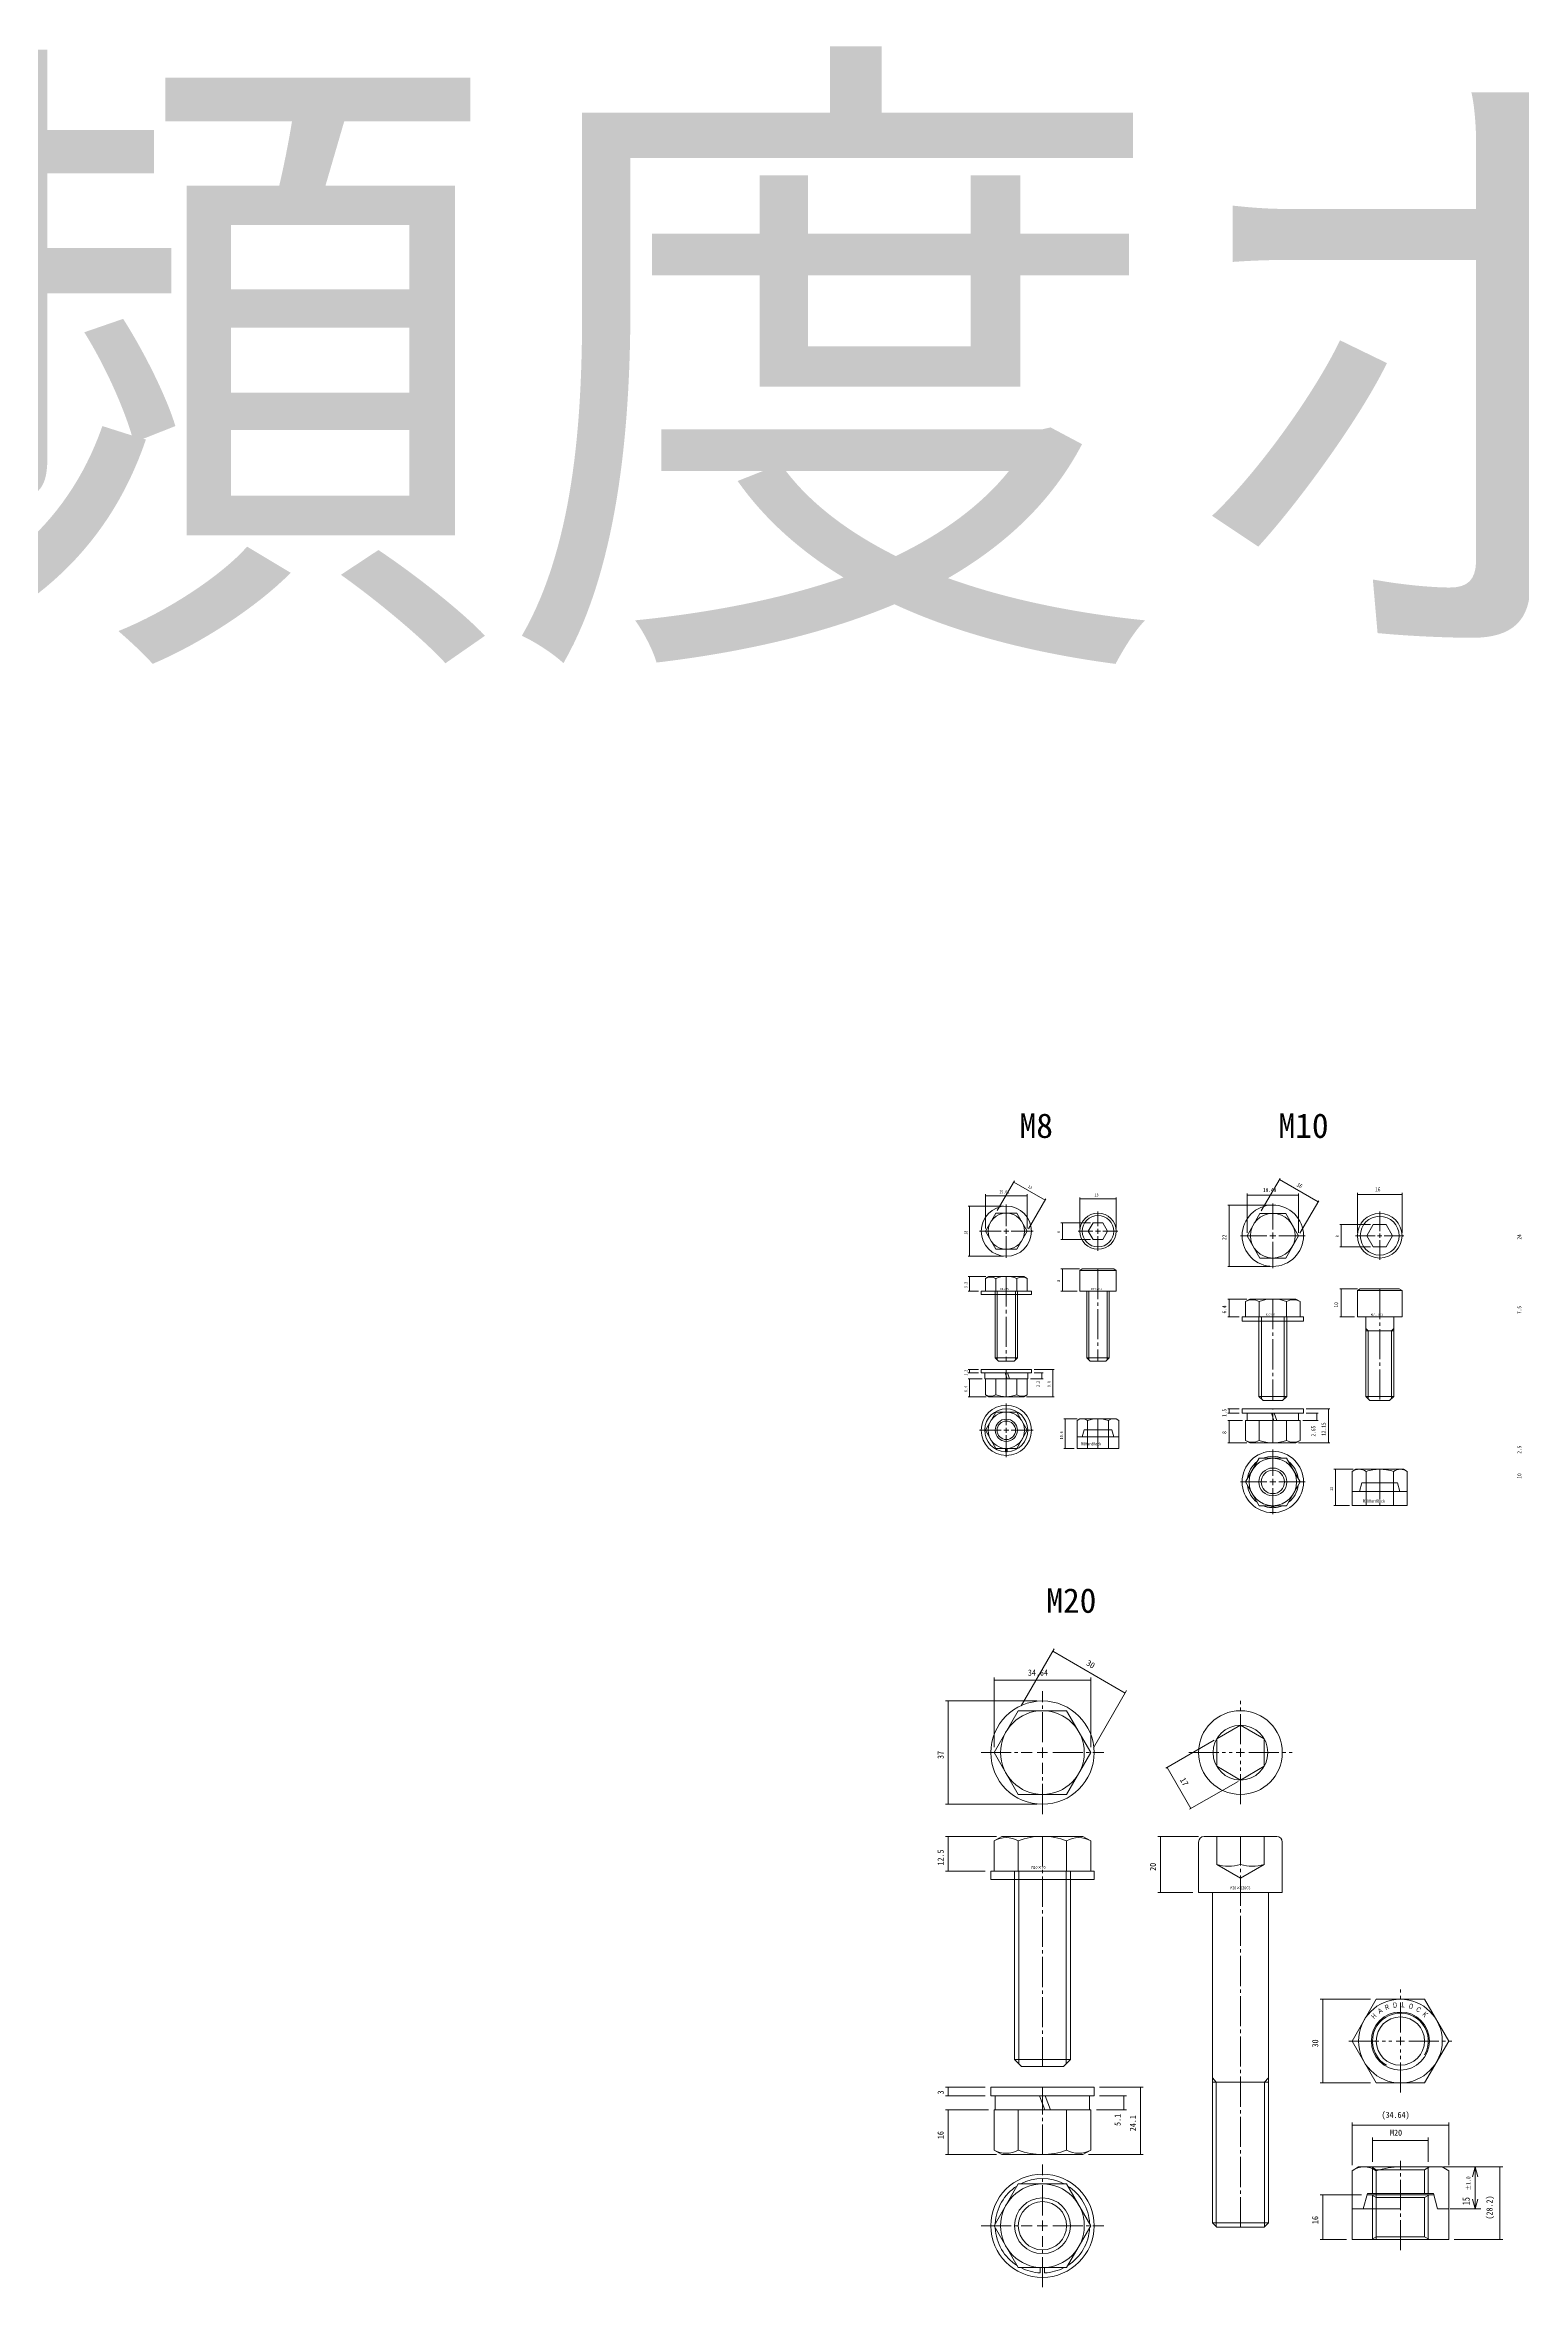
# Model space of a CAD drawing. Units: millimetres at full size. Extents: x -5218 to 5218, y -4308 to 3712.
# Drawn here: x 737 to 1266, y 1676 to 2479 of the extents above; entities that cross this region are included whole.
import ezdxf
from ezdxf.enums import TextEntityAlignment as Align

# ---------------------------------------------------------------- set-up
doc = ezdxf.new("R2010")
doc.units = ezdxf.units.MM
doc.header["$LTSCALE"] = 1.2
doc.linetypes.add('CHAIN2', pattern=[12, 9, -1, 1, -1])
for name, color, linetype, lineweight in [('0-1_01_外形線', 134, 'Continuous', 9), ('0-2_03_かくれ線', 5, 'Continuous', 9), ('0-3_04_中心線', 4, 'CHAIN2', 9), ('0-4_02_細線', 6, 'Continuous', 9), ('0-5_10_補助線', 1, 'Continuous', 9), ('0-C_07_寸法線', 3, 'Continuous', 9)]:
    doc.layers.add(name, color=color, linetype=linetype, lineweight=lineweight)
doc.layers.add('0-A_06_文字', color=134, linetype='Continuous')
doc.styles.add('ＭＳ ゴシック', font='')
doc.styles.add('ＭＳ Ｐゴシック', font='')
doc.styles.get('ＭＳ ゴシック').set_extended_font_data('MS Gothic')
doc.styles.get('ＭＳ Ｐゴシック').set_extended_font_data('MS PGothic')

# ---------------------------------------------------------------- blocks, each defined once
blk = doc.blocks.new('U99')
at = {"layer": '0-3_04_中心線'}
for p, q in [((0, 1.8), (0, 9.585)), ((-9.585, 0), (-1.8, 0)), ((1.8, 0), (9.585, 0)), ((0, -9.585), (0, -1.8))]:
    blk.add_line(p, q, dxfattribs=at)
at = {"layer": '0-3_04_中心線', "linetype": 'Continuous'}
for p, q in [((-0.9, 0), (0.9, 0)), ((0, -0.9), (0, 0.9))]:
    blk.add_line(p, q, dxfattribs=at)
blk = doc.blocks.new('U103')
at = {"layer": '0-3_04_中心線'}
for p, q in [((0, 1.8), (0, 9.585)), ((-9.585, 0), (-1.8, 0)), ((1.8, 0), (9.585, 0)), ((0, -9.585), (0, -1.8))]:
    blk.add_line(p, q, dxfattribs=at)
at = {"layer": '0-3_04_中心線', "linetype": 'Continuous'}
for p, q in [((-0.9, 0), (0.9, 0)), ((0, -0.9), (0, 0.9))]:
    blk.add_line(p, q, dxfattribs=at)
blk = doc.blocks.new('U96')
at = {"layer": '0-3_04_中心線'}
for p, q in [((-7.085, 0), (-1.8, 0)), ((0, 1.8), (0, 7.085)), ((1.8, 0), (7.085, 0)), ((0, -7.085), (0, -1.8))]:
    blk.add_line(p, q, dxfattribs=at)
at = {"layer": '0-3_04_中心線', "linetype": 'Continuous'}
for p, q in [((-0.9, 0), (0.9, 0)), ((0, -0.9), (0, 0.9))]:
    blk.add_line(p, q, dxfattribs=at)
blk = doc.blocks.new('U97')
at = {"layer": '0-3_04_中心線'}
for p, q in [((0, 2.2), (0, 11.593)), ((-11.593, 0), (-2.2, 0)), ((2.2, 0), (11.593, 0)), ((0, -11.593), (0, -2.2))]:
    blk.add_line(p, q, dxfattribs=at)
at = {"layer": '0-3_04_中心線', "linetype": 'Continuous'}
for p, q in [((-1.1, 0), (1.1, 0)), ((0, -1.1), (0, 1.1))]:
    blk.add_line(p, q, dxfattribs=at)
blk = doc.blocks.new('U98')
at = {"layer": '0-3_04_中心線'}
for p, q in [((0, 2.2), (0, 11.593)), ((-11.593, 0), (-2.2, 0)), ((2.2, 0), (11.593, 0)), ((0, -11.593), (0, -2.2))]:
    blk.add_line(p, q, dxfattribs=at)
at = {"layer": '0-3_04_中心線', "linetype": 'Continuous'}
for p, q in [((-1.1, 0), (1.1, 0)), ((0, -1.1), (0, 1.1))]:
    blk.add_line(p, q, dxfattribs=at)
blk = doc.blocks.new('U92')
at = {"layer": '0-3_04_中心線'}
for p, q in [((0, 1.6), (0, 8.619)), ((-8.619, 0), (-1.6, 0)), ((1.6, 0), (8.619, 0)), ((0, -8.619), (0, -1.6))]:
    blk.add_line(p, q, dxfattribs=at)
at = {"layer": '0-3_04_中心線', "linetype": 'Continuous'}
for p, q in [((-0.8, 0), (0.8, 0)), ((0, -0.8), (0, 0.8))]:
    blk.add_line(p, q, dxfattribs=at)
blk = doc.blocks.new('U108')
at = {"layer": '0-3_04_中心線'}
for p, q in [((0, 3.7), (0, 22)), ((-22, 0), (-3.7, 0)), ((3.7, 0), (22, 0)), ((0, -22), (0, -3.7))]:
    blk.add_line(p, q, dxfattribs=at)
at = {"layer": '0-3_04_中心線', "linetype": 'Continuous'}
for p, q in [((-1.85, 0), (1.85, 0)), ((0, -1.85), (0, 1.85))]:
    blk.add_line(p, q, dxfattribs=at)
blk = doc.blocks.new('U109')
at = {"layer": '0-3_04_中心線'}
for p, q in [((0, 3.7), (0, 22)), ((-22, 0), (-3.7, 0)), ((3.7, 0), (22, 0)), ((0, -22), (0, -3.7))]:
    blk.add_line(p, q, dxfattribs=at)
at = {"layer": '0-3_04_中心線', "linetype": 'Continuous'}
for p, q in [((-1.85, 0), (1.85, 0)), ((0, -1.85), (0, 1.85))]:
    blk.add_line(p, q, dxfattribs=at)
blk = doc.blocks.new('U110')
at = {"layer": '0-3_04_中心線'}
for p, q in [((0, 3), (0, 18.5)), ((-18.5, 0), (-3, 0)), ((3, 0), (18.5, 0)), ((0, -18.5), (0, -3))]:
    blk.add_line(p, q, dxfattribs=at)
at = {"layer": '0-3_04_中心線', "linetype": 'Continuous'}
for p, q in [((-1.5, 0), (1.5, 0)), ((0, -1.5), (0, 1.5))]:
    blk.add_line(p, q, dxfattribs=at)
blk = doc.blocks.new('U104')
at = {"layer": '0-3_04_中心線'}
for p, q in [((0, 3), (0, 18.5)), ((-18.5, 0), (-3, 0)), ((3, 0), (18.5, 0)), ((0, -18.5), (0, -3))]:
    blk.add_line(p, q, dxfattribs=at)
at = {"layer": '0-3_04_中心線', "linetype": 'Continuous'}
for p, q in [((-1.5, 0), (1.5, 0)), ((0, -1.5), (0, 1.5))]:
    blk.add_line(p, q, dxfattribs=at)
blk = doc.blocks.new('_Open30')
at = {"layer": '0-C_07_寸法線'}
blk.add_line((0, 0), (-1, 0), dxfattribs=at)
blk.add_lwpolyline([(-1, 0.2679), (0, 0), (-1, -0.2679)], dxfattribs=at)

msp = doc.modelspace()

# ---------------------------------------------------------------- linework, layer by layer
at = {"layer": '0-1_01_外形線'}
for p, q in [((1107.36, 2040.347), (1108.226, 2040.847)), ((1119.494, 2040.847), (1108.226, 2040.847)), ((1120.36, 2040.347), (1119.494, 2040.847)), ((1073.513, 2037.451), (1074.719, 2038.147)), ((1073.513, 2032.847), (1073.513, 2037.451)), ((1087.319, 2038.147), (1074.719, 2038.147)), ((1077.266, 2032.847), (1077.266, 2037.451)), ((1084.771, 2032.847), (1084.771, 2037.451)), ((1088.524, 2037.451), (1087.319, 2038.147)), ((1088.524, 2032.847), (1088.524, 2037.451)), ((1120.36, 2040.347), (1107.36, 2040.347)), ((1107.36, 2032.847), (1107.36, 2040.347)), ((1120.36, 2032.847), (1107.36, 2032.847)), ((1120.36, 2032.847), (1120.36, 2040.347)), ((1206.799, 2033.08), (1207.838, 2033.68)), ((1206.799, 2033.08), (1222.799, 2033.08)), ((1206.799, 2033.08), (1206.799, 2023.68)), ((1207.838, 2033.68), (1221.76, 2033.68)), ((1222.799, 2033.08), (1221.76, 2033.68)), ((1222.799, 2033.08), (1222.799, 2023.68)), ((1166.686, 2029.177), (1168.251, 2030.08)), ((1166.686, 2023.68), (1166.686, 2029.177)), ((1184.751, 2030.08), (1168.251, 2030.08)), ((1171.594, 2023.68), (1171.594, 2029.177)), ((1181.409, 2023.68), (1181.409, 2029.177)), ((1186.316, 2029.177), (1184.751, 2030.08)), ((1186.316, 2023.68), (1186.316, 2029.177)), ((1206.799, 2023.68), (1222.799, 2023.68)), ((1077.019, 2011.847), (1077.019, 2009.047)), ((1085.019, 2009.047), (1077.019, 2009.047)), ((1077.019, 2009.047), (1078.219, 2007.847)), ((1085.019, 2009.047), (1083.819, 2007.847)), ((1085.019, 2011.847), (1085.019, 2009.047)), ((1109.86, 2011.847), (1109.86, 2009.047)), ((1117.86, 2009.047), (1116.66, 2007.847)), ((1117.86, 2011.847), (1117.86, 2009.047)), ((1073.319, 2003.647), (1073.319, 2001.447)), ((1077.266, 2001.447), (1077.266, 1995.772)), ((1083.819, 2007.847), (1078.219, 2007.847)), ((1080.619, 2003.647), (1081.347, 2001.447)), ((1081.419, 2003.647), (1082.147, 2001.447)), ((1084.771, 2001.447), (1084.771, 1995.772)), ((1116.66, 2007.847), (1111.06, 2007.847)), ((1074.769, 1995.047), (1087.269, 1995.047)), ((1171.501, 2000.03), (1171.501, 1995.18)), ((1171.501, 1995.18), (1173.001, 1993.68)), ((1181.501, 1995.18), (1171.501, 1995.18)), ((1180.001, 1993.68), (1173.001, 1993.68)), ((1181.501, 1995.18), (1180.001, 1993.68)), ((1181.501, 2000.03), (1181.501, 1995.18)), ((1209.799, 2000.03), (1209.799, 1995.18)), ((1209.799, 1995.18), (1219.799, 1995.18)), ((1211.299, 1993.68), (1209.799, 1995.18)), ((1211.299, 1993.68), (1218.299, 1993.68)), ((1219.799, 1995.18), (1218.299, 1993.68)), ((1219.799, 2000.03), (1219.799, 1995.18)), ((1107.36, 1987.161), (1106.355, 1986.58)), ((1106.355, 1986.58), (1106.355, 1980.661)), ((1107.36, 1987.161), (1120.36, 1987.161)), ((1110.107, 1986.58), (1110.107, 1980.661)), ((1117.613, 1986.58), (1117.613, 1980.661)), ((1120.36, 1987.161), (1121.366, 1986.58)), ((1121.366, 1986.58), (1121.366, 1980.661)), ((1166.686, 1986.53), (1186.316, 1986.53)), ((1166.686, 1986.53), (1166.686, 1979.434)), ((1167.301, 1989.18), (1167.301, 1986.53)), ((1171.594, 1986.53), (1171.594, 1979.434)), ((1176.001, 1989.18), (1176.911, 1986.53)), ((1177.001, 1989.18), (1177.911, 1986.53)), ((1181.409, 1986.53), (1181.409, 1979.434)), ((1185.701, 1986.53), (1185.701, 1989.18)), ((1186.316, 1986.53), (1186.316, 1979.434)), ((1080.719, 1976.547), (1080.719, 1975.353)), ((1081.319, 1976.547), (1081.319, 1975.353)), ((1106.355, 1980.661), (1121.366, 1980.661)), ((1106.355, 1980.661), (1106.355, 1976.561)), ((1106.355, 1976.561), (1121.366, 1976.561)), ((1106.355, 1976.561), (1121.366, 1976.561)), ((1110.108, 1980.661), (1110.108, 1976.561)), ((1117.613, 1980.661), (1117.613, 1976.561)), ((1121.366, 1980.661), (1121.366, 1976.561)), ((1166.686, 1979.434), (1168.251, 1978.53)), ((1168.251, 1978.53), (1184.751, 1978.53)), ((1186.316, 1979.434), (1184.751, 1978.53)), ((1206.299, 1969.067), (1204.984, 1968.308)), ((1206.299, 1969.067), (1223.299, 1969.067)), ((1223.299, 1969.067), (1224.614, 1968.308)), ((1204.984, 1968.308), (1204.984, 1961.067)), ((1204.984, 1961.067), (1224.614, 1961.067)), ((1204.984, 1961.067), (1204.984, 1956.067)), ((1209.892, 1968.308), (1209.892, 1961.067)), ((1209.892, 1961.067), (1209.892, 1956.067)), ((1219.707, 1968.308), (1219.707, 1961.067)), ((1219.707, 1961.067), (1219.707, 1956.067)), ((1224.614, 1968.308), (1224.614, 1961.067)), ((1224.614, 1961.067), (1224.614, 1956.067)), ((1176.126, 1956.03), (1176.126, 1955.338)), ((1176.876, 1956.03), (1176.876, 1955.338)), ((1204.984, 1956.067), (1224.614, 1956.067)), ((1164.908, 1877.362), (1156.408, 1872.454)), ((1156.408, 1872.454), (1156.408, 1862.639)), ((1173.408, 1872.454), (1164.908, 1877.362)), ((1173.408, 1862.639), (1173.408, 1872.454)), ((1156.408, 1862.639), (1164.908, 1857.732)), ((1164.908, 1857.732), (1173.408, 1862.639)), ((1076.644, 1835.918), (1079.465, 1837.547)), ((1076.644, 1825.047), (1076.644, 1835.918)), ((1108.465, 1837.547), (1079.465, 1837.547)), ((1085.304, 1825.047), (1085.304, 1835.918)), ((1102.625, 1825.047), (1102.625, 1835.918)), ((1111.285, 1835.918), (1108.465, 1837.547)), ((1111.285, 1825.047), (1111.285, 1835.918)), ((1149.908, 1835.48), (1149.908, 1817.48)), ((1151.908, 1837.48), (1177.908, 1837.48)), ((1179.908, 1835.48), (1179.908, 1817.48)), ((1075.465, 1822.047), (1075.465, 1825.047)), ((1076.644, 1825.047), (1111.285, 1825.047)), ((1075.465, 1822.047), (1112.465, 1822.047)), ((1149.908, 1817.48), (1154.908, 1817.48)), ((1154.908, 1817.48), (1154.908, 1751.013)), ((1154.908, 1817.48), (1174.908, 1817.48)), ((1174.908, 1817.48), (1174.908, 1751.013)), ((1174.908, 1817.48), (1179.908, 1817.48)), ((1083.965, 1762.947), (1083.965, 1757.547)), ((1103.965, 1762.947), (1103.965, 1757.547)), ((1083.965, 1757.547), (1086.465, 1755.047)), ((1103.965, 1757.547), (1083.965, 1757.547)), ((1112.465, 1747.615), (1075.465, 1747.615)), ((1077.065, 1744.615), (1077.065, 1739.515)), ((1092.945, 1744.615), (1094.801, 1739.515)), ((1094.985, 1744.615), (1096.841, 1739.515)), ((1110.865, 1739.515), (1110.865, 1744.615)), ((1112.465, 1747.615), (1112.465, 1744.615)), ((1154.908, 1751.013), (1154.908, 1749.48)), ((1174.908, 1749.48), (1154.908, 1749.48)), ((1154.908, 1749.48), (1154.908, 1699.013)), ((1174.908, 1751.013), (1174.908, 1749.48)), ((1174.908, 1749.48), (1174.908, 1699.013)), ((1076.644, 1739.515), (1111.285, 1739.515)), ((1076.644, 1739.515), (1076.644, 1725.144)), ((1085.304, 1739.515), (1085.304, 1725.144)), ((1102.625, 1739.515), (1102.625, 1725.144)), ((1111.285, 1739.515), (1111.285, 1725.144)), ((1076.644, 1725.144), (1079.465, 1723.515)), ((1079.465, 1723.515), (1108.465, 1723.515)), ((1111.285, 1725.144), (1108.465, 1723.515)), ((1207.203, 1719.092), (1204.882, 1717.752)), ((1204.882, 1717.752), (1204.882, 1704.092)), ((1207.203, 1719.092), (1237.203, 1719.092)), ((1213.542, 1717.752), (1213.542, 1704.092)), ((1232.203, 1709.592), (1232.203, 1718.861)), ((1237.203, 1719.092), (1239.523, 1717.752)), ((1239.523, 1717.752), (1239.523, 1693.092)), ((1204.882, 1704.092), (1222.203, 1704.092)), ((1204.882, 1704.092), (1204.882, 1693.092)), ((1211.803, 1709.092), (1213.556, 1708.08)), ((1212.203, 1702.823), (1212.203, 1708.861)), ((1213.542, 1704.092), (1213.542, 1693.092)), ((1232.603, 1709.092), (1230.85, 1708.08)), ((1230.85, 1703.604), (1230.85, 1708.08)), ((1232.203, 1693.323), (1232.203, 1708.861)), ((1232.203, 1702.823), (1232.203, 1708.861)), ((1174.908, 1699.013), (1154.908, 1699.013)), ((1154.908, 1699.013), (1156.442, 1697.48)), ((1173.374, 1697.48), (1156.442, 1697.48)), ((1174.908, 1699.013), (1173.374, 1697.48)), ((1204.882, 1693.092), (1239.523, 1693.092)), ((1230.85, 1694.104), (1222.203, 1694.104)), ((1093.2, 1683.015), (1093.2, 1681.133)), ((1094.73, 1683.015), (1094.73, 1681.133))]:
    msp.add_line(p, q, dxfattribs=at)
for points in [[(1077.266, 2060.884), (1073.513, 2054.384), (1077.266, 2047.884), (1084.771, 2047.884), (1088.524, 2054.384), (1084.771, 2060.884)], [(1117.325, 2054.384), (1115.592, 2057.384), (1112.128, 2057.384), (1110.396, 2054.384), (1112.128, 2051.384), (1115.592, 2051.384)], [(1171.882, 2060.766), (1167.264, 2052.766), (1171.882, 2044.766), (1181.12, 2044.766), (1185.739, 2052.766), (1181.12, 2060.766)], [(1212.49, 2048.766), (1217.109, 2048.766), (1219.418, 2052.766), (1217.109, 2056.766), (1212.49, 2056.766), (1210.18, 2052.766)], [(1072.019, 2031.647), (1090.019, 2031.647), (1090.019, 2032.847), (1072.019, 2032.847)], [(1165.501, 2022.18), (1187.501, 2022.18), (1187.501, 2023.68), (1165.501, 2023.68)], [(1090.019, 2004.847), (1072.019, 2004.847), (1072.019, 2003.647), (1090.019, 2003.647)], [(1077.266, 1989.547), (1073.513, 1983.047), (1077.266, 1976.547), (1084.771, 1976.547), (1088.524, 1983.047), (1084.771, 1989.547)], [(1187.501, 1990.68), (1165.501, 1990.68), (1165.501, 1989.18), (1187.501, 1989.18)], [(1181.409, 1973.03), (1171.594, 1973.03), (1166.686, 1964.53), (1171.594, 1956.03), (1181.409, 1956.03), (1186.316, 1964.53)], [(1085.304, 1882.547), (1076.644, 1867.547), (1085.304, 1852.547), (1102.625, 1852.547), (1111.285, 1867.547), (1102.625, 1882.547)], [(1213.533, 1779.207), (1204.873, 1764.207), (1213.533, 1749.207), (1230.854, 1749.207), (1239.514, 1764.207), (1230.854, 1779.207)], [(1111.285, 1698.015), (1102.625, 1713.015), (1085.304, 1713.015), (1076.644, 1698.015), (1085.304, 1683.015), (1102.625, 1683.015)]]:
    msp.add_lwpolyline(points, close=True, dxfattribs=at)
for points in [[(1117.86, 2009.047), (1109.86, 2009.047), (1111.06, 2007.847)], [(1073.319, 2001.447), (1088.719, 2001.447), (1088.719, 2003.647)], [(1073.513, 2001.447), (1073.513, 1995.772), (1074.769, 1995.047)], [(1088.524, 2001.447), (1088.524, 1995.772), (1087.269, 1995.047)], [(1108.247, 1980.661), (1108.711, 1980.661), (1108.247, 1980.661)], [(1075.465, 1825.047), (1112.465, 1825.047), (1112.465, 1822.047)], [(1103.965, 1757.547), (1101.465, 1755.047), (1086.465, 1755.047)], [(1112.465, 1744.615), (1075.465, 1744.615), (1075.465, 1747.615)], [(1216.589, 1704.092), (1217.053, 1704.092), (1216.589, 1704.092)]]:
    msp.add_lwpolyline(points, dxfattribs=at)
for centre, radius in [((1081.019, 2054.384), 9), ((1081.019, 2054.384), 6.5), ((1113.86, 2054.384), 6.5), ((1113.86, 2054.384), 5.634), ((1176.501, 2052.766), 11), ((1176.501, 2052.766), 8), ((1214.799, 2052.766), 8), ((1214.799, 2052.766), 6.961), ((1081.019, 1983.047), 9), ((1081.019, 1983.047), 6.5), ((1081.019, 1983.047), 4), ((1081.019, 1983.047), 3.324), ((1176.501, 1964.53), 11), ((1176.501, 1964.53), 8.5), ((1176.501, 1964.53), 5), ((1176.501, 1964.53), 4.188), ((1093.965, 1867.547), 18.5), ((1093.965, 1867.547), 15), ((1164.908, 1867.547), 15), ((1164.908, 1867.547), 9.815), ((1222.194, 1764.207), 15), ((1222.203, 1764.207), 10.4), ((1222.203, 1764.207), 8.647), ((1093.965, 1698.015), 18.5), ((1093.965, 1698.015), 15), ((1093.965, 1698.015), 10), ((1093.965, 1698.015), 8.647)]:
    msp.add_circle(centre, radius, dxfattribs=at)
for centre, radius, start, end in [((1075.389, 2034.201), 3.753, 60.00001, 119.99999), ((1081.019, 2027.682), 10.465, 68.98558, 111.01442), ((1086.648, 2034.201), 3.753, 60.00001, 119.99999), ((1169.14, 2024.927), 4.907, 60.00001, 119.99999), ((1176.501, 2016.301), 13.779, 69.136, 110.864), ((1183.862, 2024.927), 4.907, 60.00001, 119.99999), ((1075.389, 1999.022), 3.753, 240.00001, 299.99999), ((1081.019, 2005.124), 10.076, 248.13461, 291.86539), ((1086.648, 1999.022), 3.753, 240.00001, 299.99999), ((1081.019, 1983.047), 7.7, 272.23287, 267.76713), ((1108.231, 1983.838), 3.323, 55.61575, 124.38425), ((1113.86, 1974.741), 12.419, 90, 107.58795), ((1113.86, 1974.741), 12.419, 72.41205, 90), ((1119.49, 1983.838), 3.323, 55.61575, 124.38425), ((1169.14, 1983.684), 4.907, 240.00001, 299.99999), ((1176.501, 1992.31), 13.779, 249.136, 290.864), ((1183.862, 1983.684), 4.907, 240.00001, 299.99999), ((1176.501, 1964.53), 9.2, 127.50502, 172.49498), ((1176.501, 1964.53), 9.2, 67.50502, 112.49498), ((1176.501, 1964.53), 9.2, 7.50502, 52.49498), ((1207.438, 1964.723), 4.345, 55.61575, 124.38425), ((1214.799, 1952.827), 16.241, 90, 107.58795), ((1214.799, 1952.827), 16.241, 72.41205, 90), ((1222.16, 1964.723), 4.345, 55.61575, 124.38425), ((1176.501, 1964.53), 9.2, 187.50502, 232.49498), ((1176.501, 1964.53), 9.2, 307.50502, 352.49498), ((1176.501, 1964.53), 9.2, 247.50502, 267.66393), ((1176.501, 1964.53), 9.2, 272.33607, 292.49498), ((1080.974, 1828.418), 8.66, 60.00001, 119.99999), ((1093.965, 1813.704), 23.843, 68.70166, 111.29834), ((1106.955, 1828.418), 8.66, 60.00001, 119.99999), ((1151.908, 1835.48), 2, 90, 180), ((1177.908, 1835.48), 2, 0, 90), ((1222.203, 1764.207), 10, 330, 240.05206), ((1080.974, 1732.644), 8.66, 240.00001, 299.99999), ((1093.965, 1747.358), 23.843, 248.70166, 291.29834), ((1106.955, 1732.644), 8.66, 240.00001, 299.99999), ((1093.965, 1698.015), 16.9, 122.56996, 177.43004), ((1093.965, 1698.015), 16.9, 62.56996, 117.43004), ((1093.965, 1698.015), 16.9, 2.56996, 57.43004), ((1209.212, 1711.424), 7.668, 55.61575, 124.38425), ((1222.203, 1690.431), 28.66, 90, 107.58795), ((1093.965, 1698.015), 16.9, 182.56996, 237.43004), ((1093.965, 1698.015), 16.9, 302.56996, 357.43004), ((1093.965, 1698.015), 16.9, 242.56996, 267.40555), ((1093.965, 1698.015), 16.9, 272.59445, 297.43004)]:
    msp.add_arc(centre, radius, start, end, dxfattribs=at)
at = {"layer": '0-2_03_かくれ線'}
for p, q in [((1077.019, 2032.847), (1077.019, 2011.847)), ((1077.769, 2032.847), (1077.769, 2011.847)), ((1084.269, 2032.847), (1084.269, 2011.847)), ((1085.019, 2032.847), (1085.019, 2011.847)), ((1109.86, 2032.847), (1109.86, 2011.847)), ((1110.61, 2032.847), (1110.61, 2011.847)), ((1117.11, 2032.847), (1117.11, 2011.847)), ((1117.86, 2032.847), (1117.86, 2011.847)), ((1171.501, 2023.68), (1171.501, 2000.03)), ((1172.401, 2023.68), (1172.401, 2000.03)), ((1180.601, 2023.68), (1180.601, 2000.03)), ((1181.501, 2023.68), (1181.501, 2000.03)), ((1209.799, 2023.68), (1209.799, 2000.03)), ((1210.611, 2018.68), (1209.799, 2019.492)), ((1219.799, 2018.68), (1209.799, 2018.68)), ((1210.611, 2018.68), (1210.611, 2000.03)), ((1218.987, 2018.68), (1219.799, 2019.492)), ((1218.987, 2018.68), (1218.987, 2000.03)), ((1219.799, 2023.68), (1219.799, 2000.03)), ((1119.511, 1980.661), (1118.814, 1983.261)), ((1207.549, 1961.067), (1208.413, 1964.267)), ((1208.413, 1964.267), (1214.799, 1964.267)), ((1214.799, 1964.267), (1221.192, 1964.267)), ((1222.049, 1961.067), (1221.192, 1964.267)), ((1156.408, 1837.48), (1156.408, 1827.48)), ((1164.908, 1837.48), (1164.908, 1827.48)), ((1173.408, 1837.48), (1173.408, 1827.48)), ((1083.965, 1825.047), (1083.965, 1762.947)), ((1085.465, 1825.047), (1085.465, 1762.947)), ((1102.465, 1825.047), (1102.465, 1762.947)), ((1103.965, 1825.047), (1103.965, 1762.947)), ((1156.408, 1827.48), (1164.908, 1822.572)), ((1173.408, 1827.48), (1164.908, 1822.572)), ((1211.803, 1719.092), (1213.556, 1718.08)), ((1212.203, 1709.592), (1212.203, 1718.861)), ((1213.556, 1718.08), (1222.203, 1718.08)), ((1213.556, 1709.592), (1213.556, 1718.08)), ((1230.85, 1709.592), (1230.85, 1718.08)), ((1208.903, 1704.092), (1210.376, 1709.592)), ((1210.242, 1709.092), (1222.203, 1709.092)), ((1210.376, 1709.592), (1222.203, 1709.592)), ((1212.203, 1693.323), (1212.203, 1708.861)), ((1213.556, 1694.104), (1213.556, 1708.08)), ((1213.556, 1708.08), (1222.203, 1708.08)), ((1213.556, 1703.604), (1213.556, 1708.08)), ((1222.203, 1709.592), (1234.029, 1709.592)), ((1222.203, 1709.092), (1234.163, 1709.092)), ((1230.85, 1708.08), (1222.203, 1708.08)), ((1230.85, 1694.104), (1230.85, 1708.08)), ((1235.503, 1704.092), (1234.029, 1709.592)), ((1235.503, 1704.092), (1239.523, 1704.092)), ((1211.803, 1693.092), (1213.556, 1694.104)), ((1213.556, 1694.104), (1222.203, 1694.104)), ((1232.603, 1693.092), (1230.85, 1694.104))]:
    msp.add_line(p, q, dxfattribs=at)
for points in [[(1108.211, 1980.661), (1108.913, 1983.261), (1118.814, 1983.261)], [(1232.603, 1719.092), (1230.85, 1718.08), (1222.203, 1718.08)]]:
    msp.add_lwpolyline(points, dxfattribs=at)
for centre in [(1160.658, 1841.579), (1169.158, 1841.579)]:
    msp.add_arc(centre, 14.726, 253.22582, 286.77418, dxfattribs=at)
at = {"layer": '0-3_04_中心線'}
for p, q in [((1113.86, 2040.847), (1113.86, 2007.847)), ((1081.019, 2038.147), (1081.019, 2007.847)), ((1214.799, 2033.68), (1214.799, 1993.68)), ((1176.501, 2030.08), (1176.501, 1993.68)), ((1081.019, 1995.047), (1081.019, 2004.847)), ((1113.861, 1976.561), (1113.86, 1987.161)), ((1176.501, 1978.53), (1176.501, 1990.68)), ((1214.799, 1969.067), (1214.799, 1956.067)), ((1093.965, 1837.547), (1093.965, 1755.047)), ((1164.908, 1697.48), (1164.908, 1837.48)), ((1093.965, 1723.515), (1093.965, 1747.615)), ((1222.203, 1689.258), (1222.203, 1721.324))]:
    msp.add_line(p, q, dxfattribs=at)
at = {"layer": '0-4_02_細線'}
for p, q in [((1077.769, 2011.847), (1077.769, 2008.297)), ((1084.269, 2011.847), (1084.269, 2008.297)), ((1110.61, 2011.847), (1110.61, 2008.297)), ((1117.11, 2011.847), (1117.11, 2008.297)), ((1172.401, 2000.03), (1172.401, 1994.28)), ((1180.601, 2000.03), (1180.601, 1994.28)), ((1210.611, 2000.03), (1210.611, 1994.368)), ((1218.987, 2000.03), (1218.987, 1994.368)), ((1085.465, 1762.947), (1085.465, 1756.047)), ((1102.465, 1762.947), (1102.465, 1756.047)), ((1156.261, 1749.48), (1154.908, 1751.013)), ((1156.261, 1697.66), (1156.261, 1749.48))]:
    msp.add_line(p, q, dxfattribs=at)
msp.add_lwpolyline([(1173.555, 1697.66), (1173.555, 1749.48), (1174.908, 1751.013)], dxfattribs=at)
at = {"layer": '0-C_07_寸法線'}
for p, q in [((1172.382, 2061.632), (1179.125, 2073.311)), ((1073.513, 2055.384), (1073.513, 2067.611)), ((1073.513, 2067.111), (1088.524, 2067.111)), ((1077.766, 2061.75), (1083.93, 2072.426)), ((1083.68, 2071.993), (1094.938, 2065.493)), ((1088.524, 2055.384), (1088.524, 2067.611)), ((1089.024, 2055.25), (1095.188, 2065.926)), ((1107.36, 2055.384), (1107.36, 2066.463)), ((1107.36, 2065.963), (1120.36, 2065.963)), ((1120.36, 2055.384), (1120.36, 2066.463)), ((1167.264, 2053.766), (1167.264, 2067.84)), ((1167.264, 2067.34), (1185.739, 2067.34)), ((1178.875, 2072.878), (1192.732, 2064.878)), ((1185.739, 2053.766), (1185.739, 2067.84)), ((1186.239, 2053.632), (1192.982, 2065.311)), ((1206.799, 2053.766), (1206.799, 2068.09)), ((1206.799, 2067.59), (1222.799, 2067.59)), ((1222.799, 2053.766), (1222.799, 2068.09)), ((1080.019, 2063.384), (1067.385, 2063.384)), ((1067.885, 2045.384), (1067.885, 2063.384)), ((1111.128, 2057.384), (1100.604, 2057.384)), ((1101.104, 2057.384), (1101.104, 2051.384)), ((1175.501, 2063.766), (1160.416, 2063.766)), ((1160.916, 2041.766), (1160.916, 2063.766)), ((1111.128, 2051.384), (1100.604, 2051.384)), ((1211.49, 2056.766), (1200.465, 2056.766)), ((1200.965, 2056.766), (1200.965, 2048.766)), ((1080.019, 2045.384), (1067.385, 2045.384)), ((1107.226, 2040.847), (1100.604, 2040.847)), ((1101.104, 2032.847), (1101.104, 2040.847)), ((1175.501, 2041.766), (1160.416, 2041.766)), ((1211.49, 2048.766), (1200.465, 2048.766)), ((1073.719, 2038.147), (1067.385, 2038.147)), ((1071.019, 2032.847), (1067.385, 2032.847)), ((1067.885, 2032.847), (1067.885, 2038.147)), ((1106.36, 2032.847), (1100.604, 2032.847)), ((1206.838, 2033.68), (1200.465, 2033.68)), ((1200.965, 2023.68), (1200.965, 2033.68)), ((1167.251, 2030.08), (1160.416, 2030.08)), ((1160.916, 2023.68), (1160.916, 2030.08)), ((1164.501, 2023.68), (1160.416, 2023.68)), ((1205.799, 2023.68), (1200.465, 2023.68)), ((1071.019, 2004.847), (1067.385, 2004.847)), ((1071.019, 2003.647), (1067.385, 2003.647)), ((1072.319, 2001.447), (1067.385, 2001.447)), ((1067.885, 2003.647), (1067.885, 2004.847)), ((1067.885, 1995.047), (1067.885, 2001.447)), ((1089.719, 2001.447), (1094.274, 2001.447)), ((1091.019, 2004.847), (1098.179, 2004.847)), ((1091.019, 2003.647), (1094.274, 2003.647)), ((1093.774, 2001.447), (1093.774, 2003.647)), ((1097.679, 1995.047), (1097.679, 2004.847)), ((1073.769, 1995.047), (1067.385, 1995.047)), ((1088.269, 1995.047), (1098.179, 1995.047)), ((1106.36, 1987.161), (1101.634, 1987.161)), ((1102.134, 1976.561), (1102.134, 1987.161)), ((1164.501, 1990.68), (1160.416, 1990.68)), ((1164.501, 1989.18), (1160.416, 1989.18)), ((1165.686, 1986.53), (1160.416, 1986.53)), ((1160.916, 1989.18), (1160.916, 1990.68)), ((1160.916, 1978.53), (1160.916, 1986.53)), ((1187.316, 1986.53), (1192.797, 1986.53)), ((1188.501, 1990.68), (1196.983, 1990.68)), ((1188.501, 1989.18), (1192.797, 1989.18)), ((1192.297, 1986.53), (1192.297, 1989.18)), ((1196.483, 1978.53), (1196.483, 1990.68)), ((1105.355, 1976.561), (1101.634, 1976.561)), ((1167.251, 1978.53), (1160.416, 1978.53)), ((1185.751, 1978.53), (1196.983, 1978.53)), ((1205.299, 1969.067), (1198.412, 1969.067)), ((1198.912, 1956.067), (1198.912, 1969.067)), ((1203.984, 1956.067), (1198.412, 1956.067)), ((1086.304, 1884.279), (1098.134, 1904.767)), ((1097.634, 1903.901), (1123.614, 1888.901)), ((1076.644, 1869.547), (1076.644, 1894.46)), ((1076.644, 1893.46), (1111.285, 1893.46)), ((1111.285, 1869.547), (1111.285, 1894.46)), ((1112.285, 1869.279), (1124.114, 1889.767)), ((1091.965, 1886.047), (1059.244, 1886.047)), ((1060.244, 1849.047), (1060.244, 1886.047)), ((1155.542, 1871.954), (1138.214, 1861.95)), ((1147.147, 1847.477), (1138.647, 1862.2)), ((1164.042, 1857.232), (1146.714, 1847.227)), ((1091.965, 1849.047), (1059.244, 1849.047)), ((1077.465, 1837.547), (1059.244, 1837.547)), ((1060.244, 1825.047), (1060.244, 1837.547)), ((1149.908, 1837.48), (1135.287, 1837.48)), ((1136.287, 1817.48), (1136.287, 1837.48)), ((1073.465, 1825.047), (1059.244, 1825.047)), ((1147.908, 1817.48), (1135.287, 1817.48)), ((1211.533, 1779.207), (1193.433, 1779.207)), ((1194.433, 1779.207), (1194.433, 1749.207)), ((1073.465, 1747.615), (1059.244, 1747.615)), ((1073.465, 1744.615), (1059.244, 1744.615)), ((1060.244, 1744.615), (1060.244, 1747.615)), ((1114.465, 1747.615), (1130.097, 1747.615)), ((1114.465, 1744.615), (1124.104, 1744.615)), ((1123.104, 1739.515), (1123.104, 1744.615)), ((1129.097, 1723.515), (1129.097, 1747.615)), ((1211.533, 1749.207), (1193.433, 1749.207)), ((1074.644, 1739.515), (1059.244, 1739.515)), ((1060.244, 1723.515), (1060.244, 1739.515)), ((1113.285, 1739.515), (1124.104, 1739.515)), ((1204.882, 1719.752), (1204.882, 1735.005)), ((1204.882, 1734.005), (1239.523, 1734.005)), ((1212.203, 1720.861), (1212.203, 1729.591)), ((1212.203, 1728.591), (1232.203, 1728.591)), ((1232.203, 1720.861), (1232.203, 1729.591)), ((1239.523, 1719.752), (1239.523, 1735.005)), ((1077.465, 1723.515), (1059.244, 1723.515)), ((1110.465, 1723.515), (1130.097, 1723.515)), ((1237.703, 1719.092), (1251.035, 1719.092)), ((1239.203, 1719.092), (1258.868, 1719.092)), ((1249.035, 1715.592), (1249.035, 1707.592)), ((1257.868, 1719.092), (1257.868, 1693.092)), ((1208.284, 1709.092), (1193.433, 1709.092)), ((1194.433, 1709.092), (1194.433, 1693.092)), ((1240.023, 1704.092), (1251.035, 1704.092)), ((1202.882, 1693.092), (1193.433, 1693.092)), ((1241.523, 1693.092), (1258.868, 1693.092))]:
    msp.add_line(p, q, dxfattribs=at)

# ---------------------------------------------------------------- block references
at = {"layer": '0-3_04_中心線'}
for name, p in [('U103', (1081.019, 2054.384)), ('U96', (1113.86, 2054.384)), ('U98', (1176.501, 2052.766)), ('U92', (1214.799, 2052.766)), ('U99', (1081.019, 1983.047)), ('U97', (1176.501, 1964.53)), ('U109', (1093.965, 1867.547)), ('U110', (1164.908, 1867.547)), ('U104', (1222.194, 1764.207)), ('U108', (1093.965, 1698.015))]:
    msp.add_blockref(name, p, dxfattribs=at)
at = {"layer": '0-C_07_寸法線', "xscale": 3.5, "yscale": 3.5}
for p, rotation in [((1249.035, 1719.092), 90), ((1249.035, 1704.092), 270)]:
    msp.add_blockref('_Open30', p, dxfattribs=dict(at, rotation=rotation))

# ---------------------------------------------------------------- texts
at = {"layer": '0-1_01_外形線', "style": 'ＭＳ Ｐゴシック'}
for s, rotation, width, p in [('A', 32.143, 0.75, (1215.084, 1773.396)), ('R', 19.286, 0.7, (1217.2, 1774.71)), ('D', 6.429, 0.7, (1219.739, 1775.566)), ('L', 353.571, 0.9, (1222.413, 1775.818)), ('O', 340.714, 0.65, (1224.824, 1775.536)), ('C', 327.857, 0.7, (1227.332, 1774.634)), ('H', 45, 0.7, (1213.208, 1771.573)), ('K', 315, 0.75, (1229.545, 1773.208))]:
    msp.add_text(s, height=1.833, rotation=rotation, dxfattribs=dict(at, width=width)).set_placement(p, align=Align.BOTTOM_LEFT)
at = {"layer": '0-5_10_補助線', "style": 'ＭＳ ゴシック', "width": 0.8}
for s, height, p in [('M8×25', 0.7331, (1078.956, 2033.047)), ('M8×25CS', 0.7331, (1111.458, 2033.123)), ('M10×30', 0.7331, (1174.041, 2023.93)), ('M10×30CS', 0.7331, (1211.672, 2023.93)), ('M8HardRock', 1.1, (1107.855, 1977.324)), ('M10HardRock', 1.1, (1208.793, 1956.83)), ('M20×70', 1.1, (1090.052, 1825.547)), ('M20×120CS', 1.1, (1161.296, 1818.24))]:
    msp.add_text(s, height=height, dxfattribs=at).set_placement(p, align=Align.BOTTOM_LEFT)
at = {"layer": '0-A_06_文字', "color": 3, "style": 'ＭＳ Ｐゴシック'}
msp.add_text('多頻度ボルト', height=176, dxfattribs=at).set_placement((419.896, 2224.536), align=Align.BOTTOM_LEFT)
at = {"layer": '0-A_06_文字', "style": 'ＭＳ ゴシック'}
for s, p in [('M8', (1085.776, 2085.16)), ('M10', (1178.543, 2085.16)), ('M20', (1095.341, 1915.006))]:
    msp.add_text(s, height=8.798, dxfattribs=at).set_placement(p, align=Align.BOTTOM_LEFT)
at = {"layer": '0-C_07_寸法線', "color": 134, "style": 'ＭＳ ゴシック', "width": 0.8}
for s, height, p in [('15.01', 1.1, (1078.533, 2067.611)), ('13', 1.1, (1112.632, 2066.463)), ('18.48', 1.466, (1172.958, 2067.965)), ('16', 1.466, (1213.161, 2068.215)), ('34.64', 2.199, (1088.765, 1894.46)), ('(34.64)', 2.199, (1215.46, 1736.005)), ('M20', 2.199, (1218.497, 1729.591))]:
    msp.add_text(s, height=height, dxfattribs=at).set_placement(p, align=Align.BOTTOM_LEFT)
for s, height, rotation, p in [('13', 1.1, 330, (1088.495, 2069.79)), ('16', 1.466, 330, (1184.697, 2070.238)), ('18', 1.1, 90, (1067.385, 2053.155)), ('6', 1.1, 90, (1100.604, 2053.784)), ('22', 1.466, 90, (1160.291, 2051.242)), ('8', 1.1, 90, (1200.465, 2052.194)), ('24', 1.466, 90, (1265.972, 2051.381)), ('5.3', 1.1, 90, (1067.385, 2034.068)), ('8', 1.1, 90, (1100.604, 2036.276)), ('6.4', 1.466, 90, (1160.291, 2024.899)), ('10', 1.466, 90, (1200.34, 2027.042)), ('7.5', 1.466, 90, (1265.972, 2024.702)), ('1.2', 1.1, 90, (1067.385, 2002.6)), ('6.4', 1.1, 90, (1067.385, 1996.761)), ('2.2', 1.1, 90, (1093.274, 1998.581)), ('9.8', 1.1, 90, (1097.179, 1998.518)), ('1.5', 1.466, 90, (1160.291, 1987.874)), ('12.15', 1.466, 90, (1195.858, 1981.063)), ('10.6', 1.1, 90, (1101.634, 1979.775)), ('8', 1.466, 90, (1160.291, 1981.769)), ('2.65', 1.466, 90, (1192.198, 1980.837)), ('2.5', 1.466, 90, (1265.972, 1974.665)), ('13', 1.1, 90, (1198.412, 1961.339)), ('10', 1.466, 90, (1265.972, 1965.719)), ('30', 2.199, 330, (1109.145, 1898.41)), ('37', 2.199, 90, (1059.244, 1865.261)), ('17', 2.199, 300, (1142.535, 1857.467)), ('12.5', 2.199, 90, (1059.244, 1827.125)), ('20', 2.199, 90, (1135.287, 1825.194)), ('30', 2.199, 90, (1193.433, 1761.921)), ('3', 2.199, 90, (1059.244, 1745.096)), ('5.1', 2.199, 90, (1122.629, 1733.791)), ('24.1', 2.199, 90, (1128.097, 1731.908)), ('16', 2.199, 90, (1059.244, 1729.058)), ('±1.0', 1.54, 90, (1247.785, 1710.688)), ('15', 2.566, 90, (1247.785, 1705.355)), ('(28.2)', 2.199, 90, (1255.868, 1700.242)), ('16', 2.199, 90, (1193.433, 1698.635))]:
    msp.add_text(s, height=height, rotation=rotation, dxfattribs=at).set_placement(p, align=Align.BOTTOM_LEFT)

doc.saveas('drawing.dxf')
